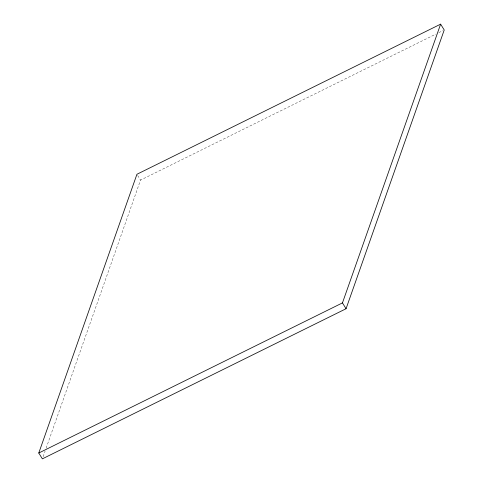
<?xml version="1.0" encoding="UTF-8"?>
<svg xmlns="http://www.w3.org/2000/svg" width="483" height="483" viewBox="0 0 483 483"><rect width="100%" height="100%" fill="white"/><g stroke="black" fill="none" stroke-linecap="round" stroke-linejoin="round"><path stroke-width="0.36" stroke-dasharray="2.42 1.81" d="M43.132 456.719L45.13 451.025M46.133 448.182L140.541 180.099L436.101 33.991M438.805 32.657L442.869 30.652M137.661 175.438L140.541 180.099"/><path stroke-width="0.72" d="M38.779 453.018L136.943 174.266L440.623 24.15L444.221 29.982L346.057 308.734L42.377 458.85L38.779 453.018L342.459 302.901L440.623 24.15M342.459 302.901L346.057 308.734"/></g></svg>
